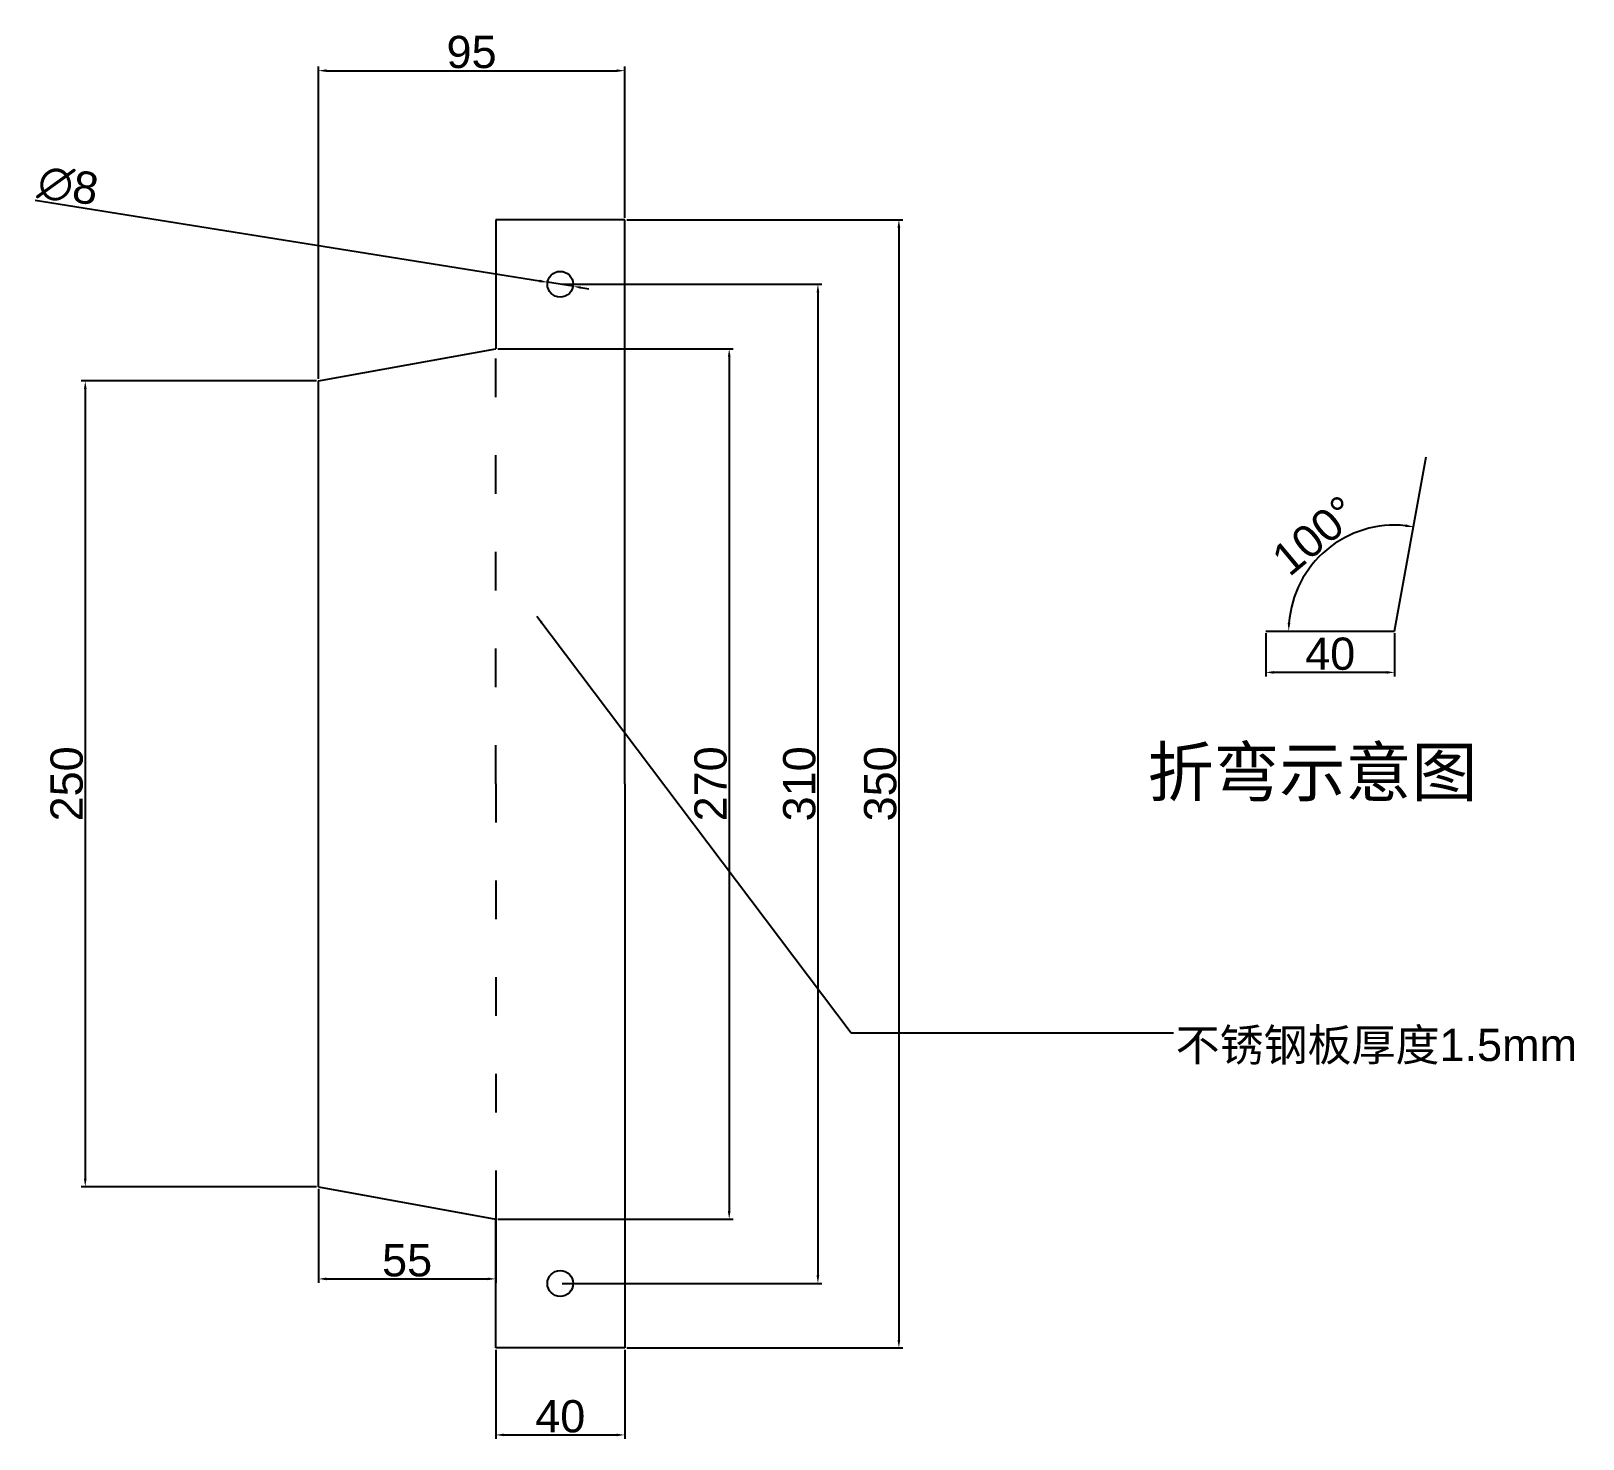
# Model space of a CAD drawing. Header units: millimetres. Extents: x -89 to 392, y -78 to 359.
import ezdxf

# ---------------------------------------------------------------- set-up
doc = ezdxf.new("R2010")
doc.units = ezdxf.units.MM
doc.linetypes.add('ACAD_ISO03W100', pattern=[30, 12, -18])
doc.styles.get("Standard").update_dxf_attribs({"font": 'arial.ttf'})
doc.dimstyles.new('ISO-25', dxfattribs={"dimtxt": 2.5, "dimasz": 2.5, "dimexe": 1.25, "dimexo": 0.625, "dimtad": 1, "dimtxsty": 'Standard', "dimcen": 2.5, "dimadec": 0, "dimazin": 0, "dimtfac": 1, "dimtmove": 0, "dimatfit": 3, "dimfxl": 1, "dimarcsym": 0})

# ---------------------------------------------------------------- blocks, each defined once
blk = doc.blocks.new('*D2')
at = {"color": 0, "lineweight": -2, "transparency": 16777216}
for p, q in [((-87.83, 306.05), (68.58, 281.03)), ((78.95, 279.37), (71.05, 280.63)), ((81.42, 278.97), (83.89, 278.58))]:
    blk.add_line(p, q, dxfattribs=at)
at = {"color": 0, "transparency": 16777216}
for points in [[(68.65, 281.44), (68.52, 280.62), (71.05, 280.63)], [(81.48, 279.38), (81.35, 278.56), (78.95, 279.37)]]:
    blk.add_solid(points, dxfattribs=at)
at = {"layer": 'Defpoints', "color": 0, "transparency": 16777216}
for p in [(71.05, 280.63), (78.95, 279.37)]:
    blk.add_point(p, dxfattribs=at)
at = {"color": 0, "transparency": 16777216, "insert": (-77.64, 310.51), "char_height": 10, "attachment_point": 5, "rotation": 350.9113}
blk.add_mtext('∅8', dxfattribs=at)
blk = doc.blocks.new('*D3')
at = {"color": 0, "lineweight": -2, "transparency": 16777216}
for p, q in [((293.83, 171.78), (293.83, 158.34)), ((333.83, 171.78), (333.83, 158.34)), ((331.33, 159.59), (296.33, 159.59))]:
    blk.add_line(p, q, dxfattribs=at)
at = {"color": 0, "transparency": 16777216}
for points in [[(296.33, 160), (296.33, 159.17), (293.83, 159.59)], [(331.33, 160), (331.33, 159.17), (333.83, 159.59)]]:
    blk.add_solid(points, dxfattribs=at)
at = {"layer": 'Defpoints', "color": 0, "transparency": 16777216}
for p in [(293.83, 172.4), (333.83, 172.4), (293.83, 159.59)]:
    blk.add_point(p, dxfattribs=at)
at = {"color": 0, "transparency": 16777216, "insert": (313.83, 165.32), "char_height": 10, "attachment_point": 5}
blk.add_mtext('40', dxfattribs=at)
blk = doc.blocks.new('*D4')
at = {"color": 0, "lineweight": -2, "transparency": 16777216}
blk.add_arc((333.83, 172.4), 32.87, 84.0659, 175.6413, dxfattribs=at)
at = {"color": 0, "transparency": 16777216}
for points in [[(337.29, 205.51), (337.17, 204.69), (339.7, 204.75)], [(301.47, 174.89), (300.64, 174.92), (300.96, 172.4)]]:
    blk.add_solid(points, dxfattribs=at)
at = {"layer": 'Defpoints', "color": 0, "transparency": 16777216}
for p in [(343.64, 226.45), (320.91, 202.63), (293.83, 172.4), (333.83, 172.4), (333.83, 172.4)]:
    blk.add_point(p, dxfattribs=at)
at = {"color": 0, "transparency": 16777216, "insert": (309.09, 202.04), "char_height": 10, "attachment_point": 5, "rotation": 39.8536}
blk.add_mtext('100°', dxfattribs=at)
blk = doc.blocks.new('*D5')
at = {"color": 0, "lineweight": -2, "transparency": 16777216}
for p, q in [((-0.63, 250), (-73.58, 250)), ((-72.33, 247.5), (-72.33, 2.5)), ((-0.63, 0), (-73.58, 0))]:
    blk.add_line(p, q, dxfattribs=at)
at = {"color": 0, "transparency": 16777216}
for points in [[(-72.75, 247.5), (-71.92, 247.5), (-72.33, 250)], [(-72.75, 2.5), (-71.92, 2.5), (-72.33, 0)]]:
    blk.add_solid(points, dxfattribs=at)
at = {"layer": 'Defpoints', "color": 0, "transparency": 16777216}
for p in [(0, 250), (-72.33, 0), (0, 0)]:
    blk.add_point(p, dxfattribs=at)
at = {"color": 0, "transparency": 16777216, "insert": (-78.06, 125), "char_height": 10, "attachment_point": 5, "rotation": 90}
blk.add_mtext('250', dxfattribs=at)
blk = doc.blocks.new('*D6')
at = {"color": 0, "lineweight": -2, "transparency": 16777216}
for p, q in [((0, -0.62), (0, -29.83)), ((55, -0.62), (55, -29.83)), ((2.5, -28.58), (52.5, -28.58))]:
    blk.add_line(p, q, dxfattribs=at)
at = {"color": 0, "transparency": 16777216}
for points in [[(2.5, -28.16), (2.5, -28.99), (0, -28.58)], [(52.5, -28.16), (52.5, -28.99), (55, -28.58)]]:
    blk.add_solid(points, dxfattribs=at)
at = {"layer": 'Defpoints', "color": 0, "transparency": 16777216}
for p in [(0, 0), (55, 0), (55, -28.58)]:
    blk.add_point(p, dxfattribs=at)
at = {"color": 0, "transparency": 16777216, "insert": (27.5, -22.87), "char_height": 10, "attachment_point": 5}
blk.add_mtext('55', dxfattribs=at)
blk = doc.blocks.new('*D7')
at = {"color": 0, "lineweight": -2, "transparency": 16777216}
for p, q in [((55, -50.62), (55, -78.24)), ((95, -50.62), (95, -78.24)), ((57.5, -76.99), (92.5, -76.99))]:
    blk.add_line(p, q, dxfattribs=at)
at = {"color": 0, "transparency": 16777216}
for points in [[(57.5, -76.57), (57.5, -77.4), (55, -76.99)], [(92.5, -76.57), (92.5, -77.4), (95, -76.99)]]:
    blk.add_solid(points, dxfattribs=at)
at = {"layer": 'Defpoints', "color": 0, "transparency": 16777216}
for p in [(55, -50), (95, -50), (95, -76.99)]:
    blk.add_point(p, dxfattribs=at)
at = {"color": 0, "transparency": 16777216, "insert": (75, -71.26), "char_height": 10, "attachment_point": 5}
blk.add_mtext('40', dxfattribs=at)
blk = doc.blocks.new('*D8')
at = {"color": 0, "lineweight": -2, "transparency": 16777216}
for p, q in [((95.62, 300), (181.3, 300)), ((180.05, 297.5), (180.05, -47.5)), ((95.62, -50), (181.3, -50))]:
    blk.add_line(p, q, dxfattribs=at)
at = {"color": 0, "transparency": 16777216}
for points in [[(179.63, 297.5), (180.47, 297.5), (180.05, 300)], [(179.63, -47.5), (180.47, -47.5), (180.05, -50)]]:
    blk.add_solid(points, dxfattribs=at)
at = {"layer": 'Defpoints', "color": 0, "transparency": 16777216}
for p in [(95, 300), (95, -50), (180.05, -50)]:
    blk.add_point(p, dxfattribs=at)
at = {"color": 0, "transparency": 16777216, "insert": (174.32, 125), "char_height": 10, "attachment_point": 5, "rotation": 90}
blk.add_mtext('350', dxfattribs=at)
blk = doc.blocks.new('*D9')
at = {"color": 0, "lineweight": -2, "transparency": 16777216}
for p, q in [((75.62, 280), (156.18, 280)), ((154.93, 277.5), (154.93, -27.5)), ((75.62, -30), (156.18, -30))]:
    blk.add_line(p, q, dxfattribs=at)
at = {"color": 0, "transparency": 16777216}
for points in [[(154.52, 277.5), (155.35, 277.5), (154.93, 280)], [(154.52, -27.5), (155.35, -27.5), (154.93, -30)]]:
    blk.add_solid(points, dxfattribs=at)
at = {"layer": 'Defpoints', "color": 0, "transparency": 16777216}
for p in [(75, 280), (75, -30), (154.93, -30)]:
    blk.add_point(p, dxfattribs=at)
at = {"color": 0, "transparency": 16777216, "insert": (149.2, 125), "char_height": 10, "attachment_point": 5, "rotation": 90}
blk.add_mtext('310', dxfattribs=at)
blk = doc.blocks.new('*D10')
at = {"color": 0, "lineweight": -2, "transparency": 16777216}
for p, q in [((55.62, 260), (128.66, 260)), ((127.41, 257.5), (127.41, -7.5)), ((55.62, -10), (128.66, -10))]:
    blk.add_line(p, q, dxfattribs=at)
at = {"color": 0, "transparency": 16777216}
for points in [[(126.99, 257.5), (127.83, 257.5), (127.41, 260)], [(126.99, -7.5), (127.83, -7.5), (127.41, -10)]]:
    blk.add_solid(points, dxfattribs=at)
at = {"layer": 'Defpoints', "color": 0, "transparency": 16777216}
for p in [(55, 260), (55, -10), (127.41, -10)]:
    blk.add_point(p, dxfattribs=at)
at = {"color": 0, "transparency": 16777216, "insert": (121.68, 125), "char_height": 10, "attachment_point": 5, "rotation": 90}
blk.add_mtext('270', dxfattribs=at)
blk = doc.blocks.new('*D11')
at = {"color": 0, "lineweight": -2, "transparency": 16777216}
for p, q in [((0, 250.62), (0, 347.51)), ((95, 300.62), (95, 347.51)), ((2.5, 346.26), (92.5, 346.26))]:
    blk.add_line(p, q, dxfattribs=at)
at = {"color": 0, "transparency": 16777216}
for points in [[(2.5, 346.68), (2.5, 345.85), (0, 346.26)], [(92.5, 346.68), (92.5, 345.85), (95, 346.26)]]:
    blk.add_solid(points, dxfattribs=at)
at = {"layer": 'Defpoints', "color": 0, "transparency": 16777216}
for p in [(95, 346.26), (95, 300), (0, 250)]:
    blk.add_point(p, dxfattribs=at)
at = {"color": 0, "transparency": 16777216, "insert": (47.5, 352), "char_height": 10, "attachment_point": 5}
blk.add_mtext('95', dxfattribs=at)

msp = doc.modelspace()

# ---------------------------------------------------------------- linework, layer by layer
at = {"color": 0}
for p, q in [((95, 300), (55, 300)), ((55, 300), (55, 260)), ((95, 125), (95, 300)), ((0, 250), (55, 260)), ((0, 0), (0, 250)), ((333.828, 172.404), (343.643, 226.45)), ((293.828, 172.404), (333.828, 172.404)), ((95, 125), (95, -50)), ((0, 0), (55, -10)), ((55, -50), (55, -10)), ((95, -50), (55, -50))]:
    msp.add_line(p, q, dxfattribs=at)
at = {"color": 4, "linetype": 'ACAD_ISO03W100'}
for q in [(55, 260), (55, -10)]:
    msp.add_line((55, 125), q, dxfattribs=at)
at = {"color": 0}
for centre in [(75, 280), (75, -30)]:
    msp.add_circle(centre, 4, dxfattribs=at)

# ---------------------------------------------------------------- texts
at = {"color": 0, "insert": (257.181, 136.178), "char_height": 15, "width": 129.90439, "attachment_point": 1}
msp.add_mtext('{\\fSimSun|b0|i0|c134|p2;折弯示意图}', dxfattribs=at)
at = {"color": 3, "insert": (265.891, 49.009), "char_height": 10, "width": 148.48748, "attachment_point": 1}
msp.add_mtext('{\\fSimSun|b0|i0|c134|p2;不锈钢板厚度}1.5mm', dxfattribs=at)

# ---------------------------------------------------------------- dimensions: what is measured, and where the dimension line sits
at = {"color": 3}
for base, p1, p2, picture, middle in [((95, 346.265), (0, 250), (95, 300), '*D11', (47.5, 351.996)), ((293.828, 159.586), (333.828, 172.404), (293.828, 172.404), '*D3', (313.828, 165.317)), ((55, -28.577), (0, 0), (55, 0), '*D6', (27.5, -22.866)), ((95, -76.988), (55, -50), (95, -50), '*D7', (75, -71.257))]:
    dim = msp.add_linear_dim(base=base, p1=p1, p2=p2, dimstyle='ISO-25', override={"dimtxt": 10, "dimarcsym": 1}, dxfattribs=at)
    dim.commit()
    dim.dimension.update_dxf_attribs({"geometry": picture, "text_midpoint": middle})
dim = msp.add_diameter_dim_2p(p1=(78.95, 279.368), p2=(71.05, 280.632), dimstyle='ISO-25', override={"dimtxt": 10, "dimarcsym": 1}, dxfattribs=at)
dim.commit()
dim.dimension.update_dxf_attribs({"geometry": '*D2', "text_midpoint": (-78.592, 304.57), "dimtype": 163})
for base, p1, p2, picture, middle in [((180.051, -50), (95, 300), (95, -50), '*D8', (180.051, 125)), ((154.935, -30), (75, 280), (75, -30), '*D9', (154.935, 125)), ((127.41, -10), (55, 260), (55, -10), '*D10', (127.41, 125))]:
    dim = msp.add_linear_dim(base=base, p1=p1, p2=p2, angle=90, dimstyle='ISO-25', override={"dimtxt": 10, "dimarcsym": 1}, dxfattribs=at)
    dim.commit()
    dim.dimension.update_dxf_attribs({"geometry": picture, "text_midpoint": middle, "dimtype": 160})
dim = msp.add_linear_dim(base=(-72.333, 0), p1=(0, 250), p2=(0, 0), angle=90, dimstyle='ISO-25', override={"dimtxt": 10, "dimarcsym": 1}, dxfattribs=at)
dim.commit()
dim.dimension.update_dxf_attribs({"geometry": '*D5', "text_midpoint": (-78.064, 125)})
dim = msp.add_angular_dim_2l(base=(320.911, 202.631), line1=((293.828, 172.404), (333.828, 172.404)), line2=((333.828, 172.404), (343.643, 226.45)), dimstyle='ISO-25', override={"dimtxt": 10, "dimarcsym": 1}, dxfattribs=at)
dim.commit()
dim.dimension.update_dxf_attribs({"geometry": '*D4', "text_midpoint": (309.091, 202.038)})

# ---------------------------------------------------------------- leaders
at = {"color": 3, "annotation_type": 0, "has_hookline": 1, "hookline_direction": 0, "text_width": 126.35}
msp.add_leader([(67.724, 177.035), (165.221, 47.759), (265.266, 47.759)], dimstyle='ISO-25', override={"dimgap": 0.625, "dimtad": 0, "dimarcsym": 1}, dxfattribs=at)

doc.saveas('drawing.dxf')
